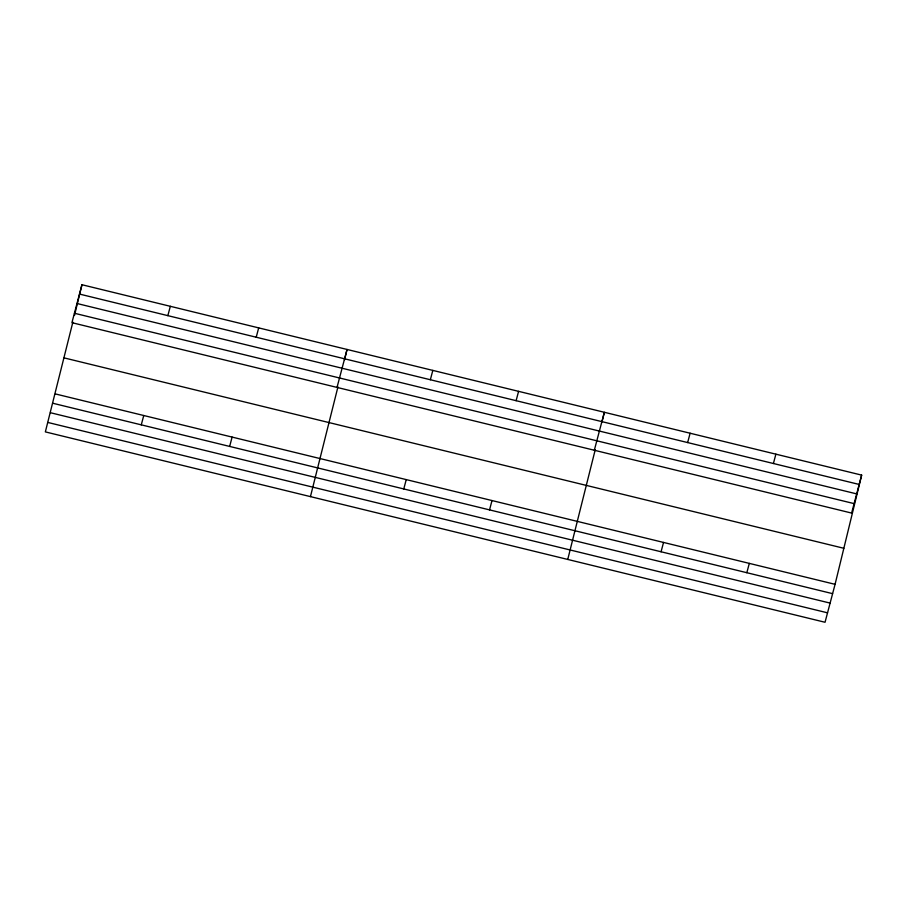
<?xml version="1.0" encoding="UTF-8"?>
<svg xmlns="http://www.w3.org/2000/svg" width="907" height="907" viewBox="0 0 907 907"><rect width="100%" height="100%" fill="white"/><g stroke="black" fill="none" stroke-linecap="round" stroke-linejoin="round"><path stroke-width="1.36" d="M861.65 475.109L851.616 513.067L71.925 322.677L81.959 284.73L861.65 475.109L835.075 584.323L825.041 622.27L45.35 431.891L72.855 322.144M74.487 315.432L81.959 284.73M337.948 386.87L310.443 496.628M344.456 360.136L347.052 349.456L337.019 387.414M595.241 449.702L567.748 559.449M602.078 421.63L604.357 412.277L594.323 450.235M167.852 315.647L170.323 306.305M141.277 424.85L143.748 415.519M256.216 337.223L258.688 327.88M229.641 446.437L232.113 437.095M430.349 379.738L432.82 370.396M403.774 488.952L406.245 479.61M516.117 400.679L518.589 391.336M489.542 509.893L492.002 500.551M687.653 442.559L690.114 433.229M661.067 551.773L663.539 542.431M773.41 463.511L775.882 454.169M746.835 572.714L749.307 563.372M79.487 294.072L859.178 484.451M76.993 303.505L856.684 493.896M74.419 313.244L854.122 503.623M64.148 357.902L843.839 548.282M55.384 393.933L835.075 584.323M52.912 403.275L832.603 593.654M50.418 412.719L830.109 603.098M47.844 422.447L827.535 612.826"/></g></svg>
